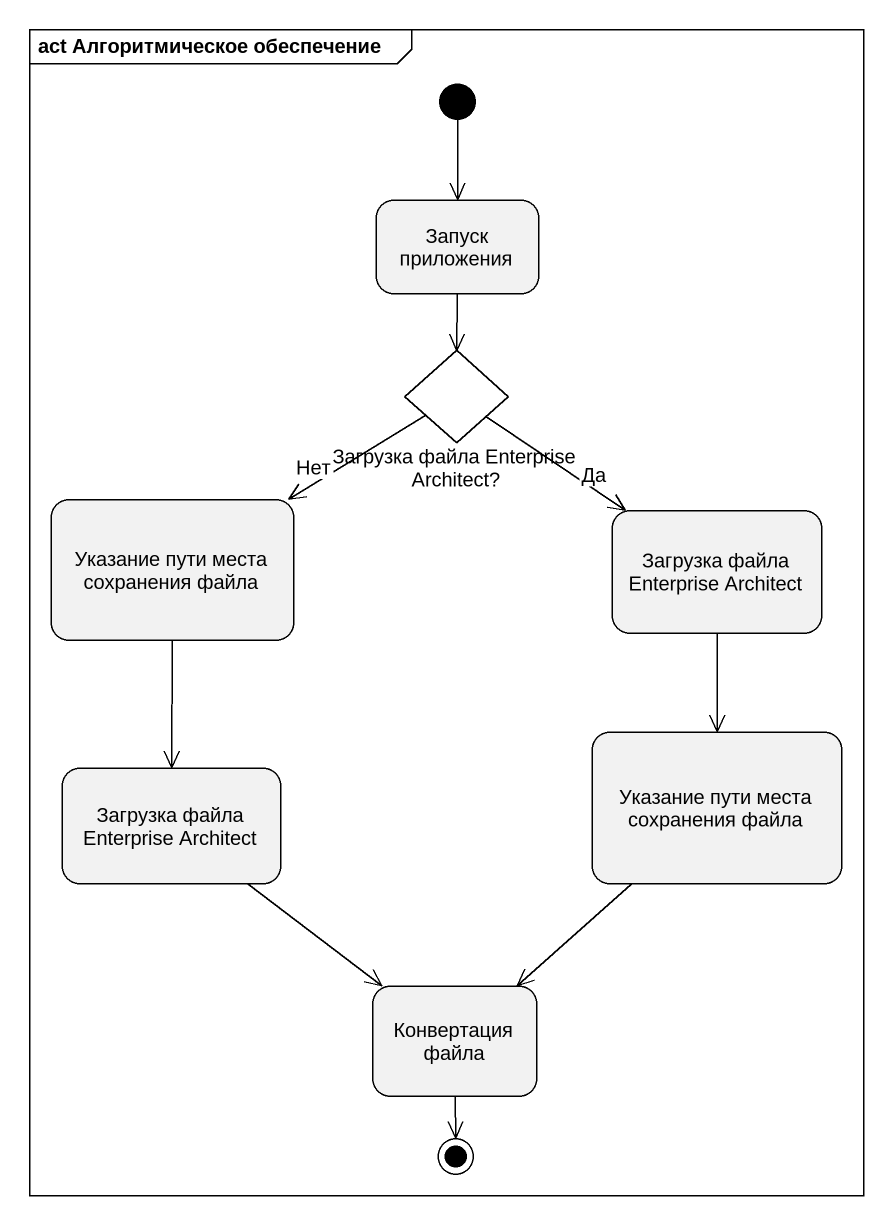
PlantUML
@startuml
mainframe act Алгоритмическое обеспечение
hide empty description
state "Запуск приложения" as Запуск_приложения
state "Загрузка файла Enterprise Architect?" as Загрузка_файла_Enterprise <<choice>>
state "Указание пути места сохранения файла" as Указание_пути_места
state "Загрузка файла Enterprise Architect" as Загрузка_файла_Enterprise_2
state "Загрузка файла Enterprise Architect" as Загрузка_файла_Enterprise_3
state "Указание пути места сохранения файла" as Указание_пути_места_2
state "Конвертация файла" as Конвертация_файла
[*] --> Запуск_приложения
Запуск_приложения --> Загрузка_файла_Enterprise
Загрузка_файла_Enterprise --> Указание_пути_места : Нет
Загрузка_файла_Enterprise --> Загрузка_файла_Enterprise_2 : Да
Указание_пути_места --> Загрузка_файла_Enterprise_3
Загрузка_файла_Enterprise_2 --> Указание_пути_места_2
Загрузка_файла_Enterprise_3 --> Конвертация_файла
Указание_пути_места_2 --> Конвертация_файла
Конвертация_файла --> [*]
@enduml
